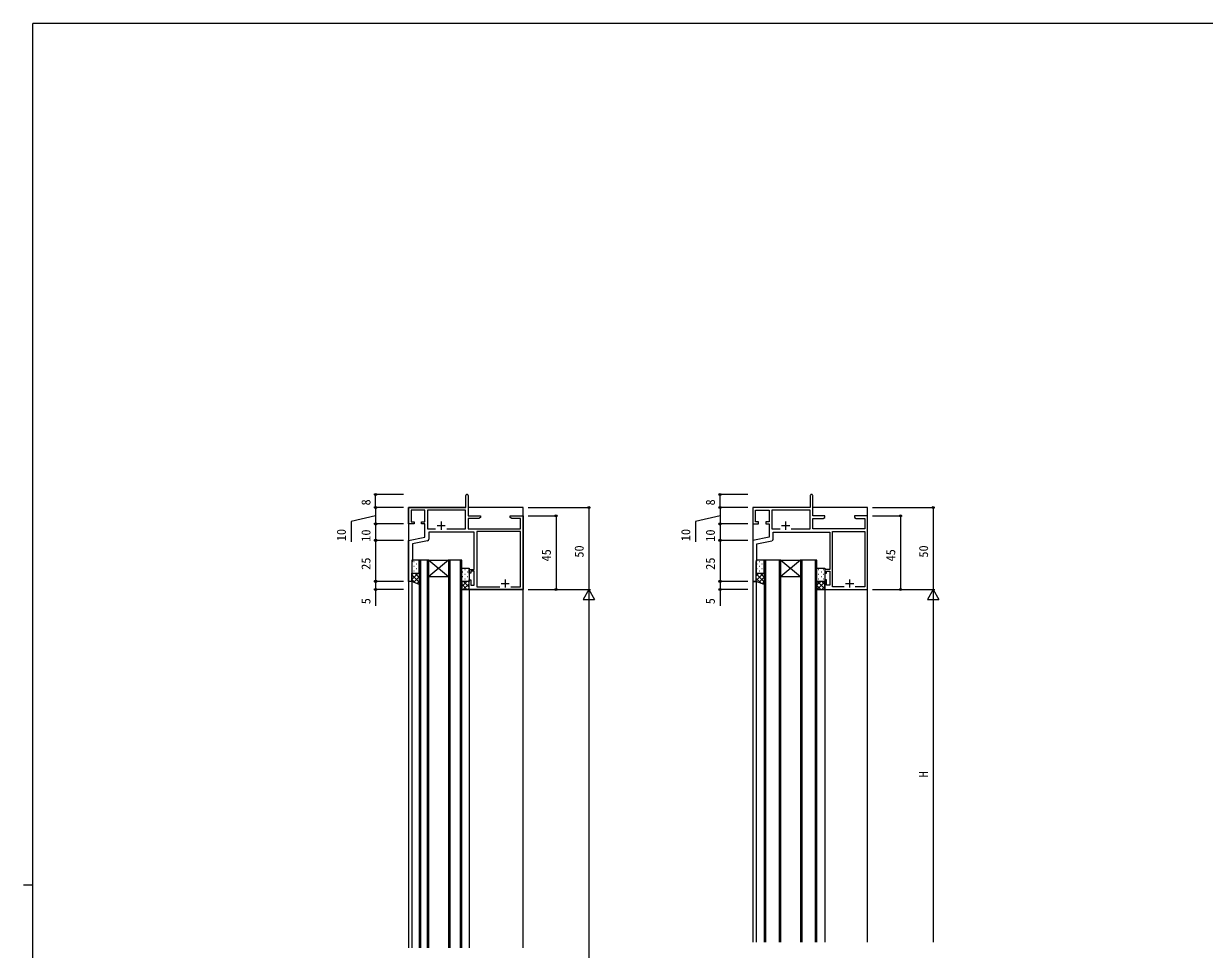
# Model space of a CAD drawing. Units: millimetres, scale not verified. Extents: x -793 to 793, y -564 to 564.
# Drawn here: x -793 to -73, y -6 to 559 of the extents above; entities that cross this region are included whole.
import ezdxf
from ezdxf.enums import TextEntityAlignment as Align

# ---------------------------------------------------------------- set-up
doc = ezdxf.new("R2010")
doc.units = ezdxf.units.MM
doc.header["$LTSCALE"] = 2
doc.layers.add('0-2_YKK_11', color=134, linetype='Continuous')
doc.layers.add('0-7_YKK_ZWAK', color=134, linetype='Continuous')
for name, color, linetype, lineweight in [('0-3_YKK_12', 40, 'Continuous', 18), ('0-4_YKK_13', 120, 'Continuous', 18), ('0-6_YKK_D', 200, 'Continuous', 18)]:
    doc.layers.add(name, color=color, linetype=linetype, lineweight=lineweight)
doc.styles.add('ＭＳ ゴシック', font='')
doc.styles.get('ＭＳ ゴシック').set_extended_font_data('MS Gothic')

msp = doc.modelspace()

# ---------------------------------------------------------------- linework, layer by layer
at = {"layer": '0-2_YKK_11'}
for p, q in [((-541.27, 252.7), (-536.27, 252.7)), ((-538.77, 255.2), (-538.77, 250.2)), ((-331.27, 252.7), (-326.27, 252.7)), ((-328.77, 255.2), (-328.77, 250.2)), ((-502.27, 217.4), (-497.27, 217.4)), ((-499.77, 219.9), (-499.77, 214.9)), ((-292.27, 217.4), (-287.27, 217.4)), ((-289.77, 219.9), (-289.77, 214.9))]:
    msp.add_line(p, q, dxfattribs=at)
for points in [[(-547.074, 243.49), (-556.27, 241.651), (-556.27, 231.2), (-556.77, 230.7), (-556.77, 218.7), (-558.77, 218.7), (-558.77, 243.7), (-548.77, 245.7), (-548.77, 253.7), (-550.77, 253.7), (-550.77, 254.9), (-548.77, 254.9), (-548.77, 262.07), (-557.14, 262.07), (-557.14, 254.9), (-555.27, 254.9), (-555.27, 253.7), (-558.77, 253.7), (-558.77, 263.7), (-523.77, 263.7), (-523.77, 270.95)], [(-522.27, 270.95), (-522.27, 258.7), (-514.77, 258.7), (-514.77, 257.7), (-515.861, 257.07), (-522.27, 257.07), (-522.27, 250.7), (-490.4, 250.7), (-490.4, 257.07), (-495.679, 257.07), (-496.77, 257.7), (-496.77, 258.7), (-494.228, 258.7), (-494.045, 258.58), (-493.495, 258.58), (-493.312, 258.7), (-493.228, 258.7), (-493.045, 258.58), (-492.495, 258.58), (-492.312, 258.7), (-488.77, 258.7)], [(-313.77, 270.95), (-313.77, 263.7), (-348.77, 263.7), (-348.77, 253.7), (-345.27, 253.7), (-345.27, 254.9), (-347.14, 254.9), (-347.14, 262.07), (-338.77, 262.07), (-338.77, 254.9), (-340.77, 254.9), (-340.77, 253.7), (-338.77, 253.7), (-338.77, 245.7), (-348.77, 243.7), (-348.77, 218.7), (-346.77, 218.7), (-346.77, 230.7), (-346.27, 231.2), (-346.27, 241.651), (-337.074, 243.49)], [(-278.77, 213.7), (-278.77, 258.7), (-282.312, 258.7), (-282.495, 258.58), (-283.045, 258.58), (-283.229, 258.7), (-283.312, 258.7), (-283.495, 258.58), (-284.045, 258.58), (-284.229, 258.7), (-286.77, 258.7), (-286.77, 257.7), (-285.679, 257.07), (-280.4, 257.07), (-280.4, 250.7), (-312.27, 250.7), (-312.27, 257.07), (-305.861, 257.07), (-304.77, 257.7), (-304.77, 258.7), (-312.27, 258.7), (-312.27, 270.95)], [(-535.388, 250.7), (-523.9, 250.7), (-523.9, 262.07), (-547.14, 262.07), (-547.14, 250.7), (-542.153, 250.7)], [(-325.388, 250.7), (-313.9, 250.7), (-313.9, 262.07), (-337.14, 262.07), (-337.14, 250.7), (-332.153, 250.7)], [(-488.77, 258.7), (-488.77, 213.7), (-521.77, 213.7), (-521.77, 219.7), (-520.77, 219.7), (-520.77, 216.4), (-518.77, 216.4), (-518.77, 224.9), (-520.77, 224.9), (-520.77, 223.7), (-521.77, 223.7), (-521.77, 225.9), (-518.77, 225.9), (-518.77, 248.7), (-546.27, 248.7), (-546.27, 244.47)], [(-496.42, 215.33), (-490.4, 215.33), (-490.4, 249.07), (-517.14, 249.07), (-517.14, 215.33), (-503.121, 215.33)], [(-336.27, 244.47), (-336.27, 248.7), (-301.77, 248.7), (-301.77, 225.9), (-304.77, 225.9), (-304.77, 223.7), (-303.77, 223.7), (-303.77, 224.9), (-301.77, 224.9), (-301.77, 216.4), (-303.77, 216.4), (-303.77, 219.7), (-304.77, 219.7), (-304.77, 213.7), (-278.77, 213.7)], [(-293.121, 215.33), (-300.14, 215.33), (-300.14, 249.07), (-280.4, 249.07), (-280.4, 215.33), (-286.42, 215.33)]]:
    msp.add_lwpolyline(points, dxfattribs=at)
for centre, radius, start, end in [((-523.02, 270.95), 0.75, 359.99999, 180.00001), ((-313.02, 270.95), 0.75, 359.99999, 180.00001), ((-547.27, 244.47), 1, 281.31073, 0.00001), ((-337.27, 244.47), 1, 281.30993, 0.00001)]:
    msp.add_arc(centre, radius, start, end, dxfattribs=at)
at = {"layer": '0-3_YKK_12'}
for p, q in [((-558.77, 263.7), (-558.77, -4.8)), ((-524.07, 263.7), (-558.77, 263.7)), ((-524.07, 263.7), (-558.47, 263.7)), ((-488.77, 263.7), (-522.27, 263.7)), ((-488.77, -4.8), (-488.77, 263.7)), ((-314.07, 263.7), (-348.77, 263.7)), ((-348.77, 263.7), (-348.77, -1.3)), ((-314.07, 263.7), (-348.47, 263.7)), ((-278.77, 263.7), (-312.27, 263.7)), ((-278.77, -1.3), (-278.77, 263.7)), ((-552.27, 231.7), (-552.27, -4.8)), ((-546.27, 231.7), (-552.27, 231.7)), ((-551.27, -4.8), (-551.27, 231.7)), ((-547.27, 231.7), (-547.27, -4.8)), ((-546.27, -4.8), (-546.27, 231.7)), ((-546.27, 231.7), (-534.27, 231.7)), ((-546.27, 231.7), (-534.27, 221.7)), ((-534.27, 231.7), (-546.27, 221.7)), ((-534.27, 231.7), (-534.27, -4.8)), ((-526.27, 231.7), (-534.27, 231.7)), ((-533.27, -4.8), (-533.27, 231.7)), ((-527.27, 231.7), (-527.27, -4.8)), ((-526.27, -4.8), (-526.27, 231.7)), ((-341.77, 231.7), (-341.77, -1.3)), ((-340.77, -1.3), (-340.77, 231.7)), ((-332.77, 231.7), (-332.77, -1.3)), ((-331.77, 231.7), (-319.77, 231.7)), ((-331.77, 231.7), (-319.77, 221.7)), ((-319.77, 231.7), (-331.77, 221.7)), ((-319.77, 231.7), (-319.77, -1.3)), ((-318.77, -1.3), (-318.77, 231.7)), ((-310.77, 231.7), (-310.77, -1.3)), ((-556.77, 218.7), (-558.77, 218.7)), ((-556.77, 218.7), (-556.77, -4.8)), ((-546.27, 221.7), (-534.27, 221.7)), ((-346.77, 218.7), (-348.77, 218.7)), ((-346.77, 218.7), (-346.77, -1.3)), ((-331.77, 221.7), (-319.77, 221.7)), ((-521.77, 213.7), (-521.77, -4.8)), ((-521.77, 213.7), (-488.77, 213.7)), ((-304.77, 213.7), (-304.77, -1.3)), ((-304.77, 213.7), (-278.77, 213.7))]:
    msp.add_line(p, q, dxfattribs=at)
for points in [[(-331.77, -1.3), (-331.77, 231.7), (-341.77, 231.7)], [(-309.77, -1.3), (-309.77, 231.7), (-319.77, 231.7)]]:
    msp.add_lwpolyline(points, dxfattribs=at)
at = {"layer": '0-4_YKK_13'}
for p, q in [((-555.535, 230.865), (-555.335, 230.865)), ((-552.505, 230.865), (-552.305, 230.865)), ((-344.935, 230.864), (-344.735, 230.864)), ((-341.905, 230.864), (-341.77, 230.864)), ((-556.77, 229.45), (-556.75, 229.45)), ((-556.77, 226.62), (-556.75, 226.62)), ((-556.77, 223.79), (-556.75, 223.79)), ((-552.85, 223.7), (-556.77, 219.78)), ((-555.678, 223.7), (-556.77, 222.608)), ((-555.535, 228.035), (-555.335, 228.035)), ((-555.535, 225.205), (-555.335, 225.205)), ((-554.91, 223.7), (-552.27, 221.06)), ((-553.92, 229.45), (-553.72, 229.45)), ((-553.92, 226.62), (-553.72, 226.62)), ((-553.92, 223.79), (-553.72, 223.79)), ((-552.505, 228.035), (-552.305, 228.035)), ((-552.505, 225.205), (-552.305, 225.205)), ((-525.858, 224.45), (-525.658, 224.45)), ((-524.443, 225.865), (-524.243, 225.865)), ((-522.828, 224.45), (-522.628, 224.45)), ((-342.25, 223.699), (-346.77, 219.179)), ((-345.079, 223.699), (-346.77, 222.007)), ((-346.77, 223.331), (-341.77, 218.331)), ((-346.35, 229.449), (-346.15, 229.449)), ((-346.35, 226.619), (-346.15, 226.619)), ((-346.35, 223.789), (-346.15, 223.789)), ((-344.935, 228.034), (-344.735, 228.034)), ((-344.935, 225.204), (-344.735, 225.204)), ((-344.31, 223.699), (-341.77, 221.159)), ((-343.32, 229.449), (-343.12, 229.449)), ((-343.32, 226.619), (-343.12, 226.619)), ((-343.32, 223.789), (-343.12, 223.789)), ((-341.905, 228.034), (-341.77, 228.034)), ((-341.905, 225.204), (-341.77, 225.204)), ((-308.643, 225.865), (-308.443, 225.865)), ((-307.028, 224.45), (-306.828, 224.45)), ((-305.613, 225.865), (-305.413, 225.865)), ((-556.77, 222.732), (-552.27, 218.232)), ((-556.77, 219.903), (-554.604, 217.737)), ((-552.27, 221.451), (-555.56, 218.162)), ((-552.27, 218.623), (-553.601, 217.292)), ((-523.162, 218.7), (-526.27, 215.592)), ((-525.991, 218.7), (-526.27, 218.421)), ((-526.27, 216.92), (-523.051, 213.7)), ((-525.858, 221.62), (-525.658, 221.62)), ((-525.858, 218.79), (-525.658, 218.79)), ((-521.77, 217.264), (-525.334, 213.7)), ((-525.222, 218.7), (-521.77, 215.248)), ((-524.443, 223.035), (-524.243, 223.035)), ((-524.443, 220.205), (-524.243, 220.205)), ((-522.828, 221.62), (-522.628, 221.62)), ((-522.828, 218.79), (-522.628, 218.79)), ((-522.394, 218.7), (-521.77, 218.076)), ((-346.77, 220.502), (-343.765, 217.497)), ((-341.77, 221.35), (-345.093, 218.028)), ((-341.77, 218.522), (-343.072, 217.22)), ((-307.362, 218.7), (-309.77, 216.292)), ((-309.77, 216.22), (-307.251, 213.7)), ((-304.77, 218.464), (-309.534, 213.7)), ((-309.422, 218.7), (-304.77, 214.048)), ((-308.643, 223.035), (-308.443, 223.035)), ((-308.643, 220.205), (-308.443, 220.205)), ((-307.028, 221.62), (-306.828, 221.62)), ((-307.028, 218.79), (-306.828, 218.79)), ((-306.594, 218.7), (-304.77, 216.876)), ((-305.613, 223.035), (-305.413, 223.035)), ((-305.613, 220.205), (-305.413, 220.205)), ((-526.27, 214.091), (-525.879, 213.7)), ((-521.77, 214.435), (-522.506, 213.7)), ((-304.77, 215.635), (-306.706, 213.7))]:
    msp.add_line(p, q, dxfattribs=at)
for points in [[(-556.77, 223.7), (-552.27, 223.7), (-552.27, 231.7), (-556.77, 231.7)], [(-346.77, 223.699), (-341.77, 223.699), (-341.77, 231.7), (-346.77, 231.699)], [(-552.27, 223.7), (-552.27, 216.7), (-556.77, 218.7), (-556.77, 223.7)], [(-521.77, 218.7), (-526.27, 218.7), (-526.27, 226.7), (-521.77, 226.7)], [(-341.77, 223.699), (-341.77, 216.699), (-346.77, 218.699), (-346.77, 223.699)], [(-304.77, 218.7), (-309.77, 218.7), (-309.77, 226.7), (-304.77, 226.7)], [(-526.27, 218.7), (-526.27, 213.7), (-521.77, 213.7), (-521.77, 218.7)], [(-309.77, 218.7), (-309.77, 213.7), (-304.77, 213.7), (-304.77, 218.7)]]:
    msp.add_lwpolyline(points, close=True, dxfattribs=at)
at = {"layer": '0-6_YKK_D'}
for p, q in [((-561.77, 271.7), (-579.77, 271.7)), ((-578.77, 263.7), (-578.77, 271.7)), ((-351.77, 271.7), (-369.77, 271.7)), ((-368.77, 263.7), (-368.77, 271.7)), ((-561.77, 263.7), (-579.77, 263.7)), ((-561.77, 263.7), (-579.77, 263.7)), ((-578.77, 263.7), (-578.77, 253.7)), ((-485.77, 263.7), (-447.77, 263.7)), ((-448.77, 263.7), (-448.77, 213.7)), ((-351.77, 263.7), (-369.77, 263.7)), ((-351.77, 263.7), (-369.77, 263.7)), ((-368.77, 263.7), (-368.77, 253.7)), ((-275.77, 263.7), (-237.77, 263.7)), ((-238.77, 263.7), (-238.77, 213.7)), ((-561.77, 253.7), (-579.77, 253.7)), ((-561.77, 253.7), (-579.77, 253.7)), ((-578.77, 253.7), (-578.77, 243.7)), ((-485.77, 258.7), (-467.77, 258.7)), ((-468.77, 258.7), (-468.77, 213.7)), ((-351.77, 253.7), (-369.77, 253.7)), ((-351.77, 253.7), (-369.77, 253.7)), ((-368.77, 253.7), (-368.77, 243.7)), ((-275.77, 258.7), (-257.77, 258.7)), ((-258.77, 258.7), (-258.77, 213.7)), ((-561.77, 243.7), (-579.77, 243.7)), ((-561.77, 243.7), (-579.77, 243.7)), ((-578.77, 243.7), (-578.77, 218.7)), ((-351.77, 243.7), (-369.77, 243.7)), ((-351.77, 243.7), (-369.77, 243.7)), ((-368.77, 243.7), (-368.77, 218.7)), ((-561.77, 218.7), (-579.77, 218.7)), ((-561.77, 218.7), (-579.77, 218.7)), ((-351.77, 218.7), (-369.77, 218.7)), ((-351.77, 218.7), (-369.77, 218.7)), ((-561.77, 213.7), (-579.77, 213.7)), ((-485.77, 213.7), (-467.77, 213.7)), ((-485.77, 213.7), (-447.77, 213.7)), ((-485.77, 213.7), (-447.77, 213.7)), ((-448.77, 213.7), (-452.27, 207.638)), ((-448.77, 213.7), (-445.27, 207.638)), ((-448.77, 213.7), (-448.77, 201.576)), ((-351.77, 213.7), (-369.77, 213.7)), ((-275.77, 213.7), (-257.77, 213.7)), ((-275.77, 213.7), (-237.77, 213.7)), ((-275.77, 213.7), (-237.77, 213.7)), ((-238.77, 213.7), (-242.27, 207.638)), ((-238.77, 213.7), (-235.27, 207.638)), ((-238.77, 213.7), (-238.77, 201.576)), ((-452.27, 207.638), (-445.27, 207.638)), ((-448.77, 206.7), (-448.77, -219.3)), ((-242.27, 207.638), (-235.27, 207.638)), ((-238.77, 206.7), (-238.77, -1.3))]:
    msp.add_line(p, q, dxfattribs=at)
for points in [[(-578.77, 258.7), (-593.77, 255.2), (-593.77, 242.825)], [(-368.77, 258.7), (-383.77, 255.2), (-383.77, 242.825)], [(-578.77, 218.7), (-578.77, 213.7), (-578.77, 203.803)], [(-368.77, 218.7), (-368.77, 213.7), (-368.77, 203.803)]]:
    msp.add_lwpolyline(points, dxfattribs=at)
for centre in [(-578.77, 271.7), (-368.77, 271.7), (-578.77, 263.7), (-578.77, 263.7), (-468.77, 258.7), (-448.77, 263.7), (-368.77, 263.7), (-368.77, 263.7), (-258.77, 258.7), (-238.77, 263.7), (-578.77, 253.7), (-578.77, 253.7), (-368.77, 253.7), (-368.77, 253.7), (-578.77, 243.7), (-578.77, 243.7), (-368.77, 243.7), (-368.77, 243.7), (-578.77, 218.7), (-578.77, 218.7), (-368.77, 218.7), (-368.77, 218.7), (-578.77, 213.7), (-468.77, 213.7), (-368.77, 213.7), (-258.77, 213.7)]:
    msp.add_circle(centre, 0.637, dxfattribs=at)
at = {"layer": '0-7_YKK_ZWAK'}
for p, q in [((752.2, 558.7), (-787.8, 558.7)), ((-787.8, -491.3), (-787.8, 558.7)), ((-793.4, 33.7), (-787.8, 33.7))]:
    msp.add_line(p, q, dxfattribs=at)

# ---------------------------------------------------------------- texts
at = {"layer": '0-6_YKK_D', "style": 'ＭＳ ゴシック'}
for s, p in [('8', (-580.27, 264.973)), ('8', (-370.27, 264.973)), ('10', (-595.27, 243.174)), ('10', (-580.27, 242.862)), ('10', (-385.27, 243.174)), ('10', (-370.27, 242.862)), ('45', (-470.27, 230.831)), ('50', (-450.27, 233.16)), ('45', (-260.27, 230.831)), ('50', (-240.27, 233.16)), ('25', (-580.27, 225.745)), ('25', (-370.27, 225.745)), ('5', (-580.27, 204.749)), ('5', (-370.27, 204.749)), ('H', (-240.27, 99.206))]:
    msp.add_text(s, height=5.499, rotation=90, dxfattribs=at).set_placement(p, align=Align.BOTTOM_LEFT)

doc.saveas('drawing.dxf')
